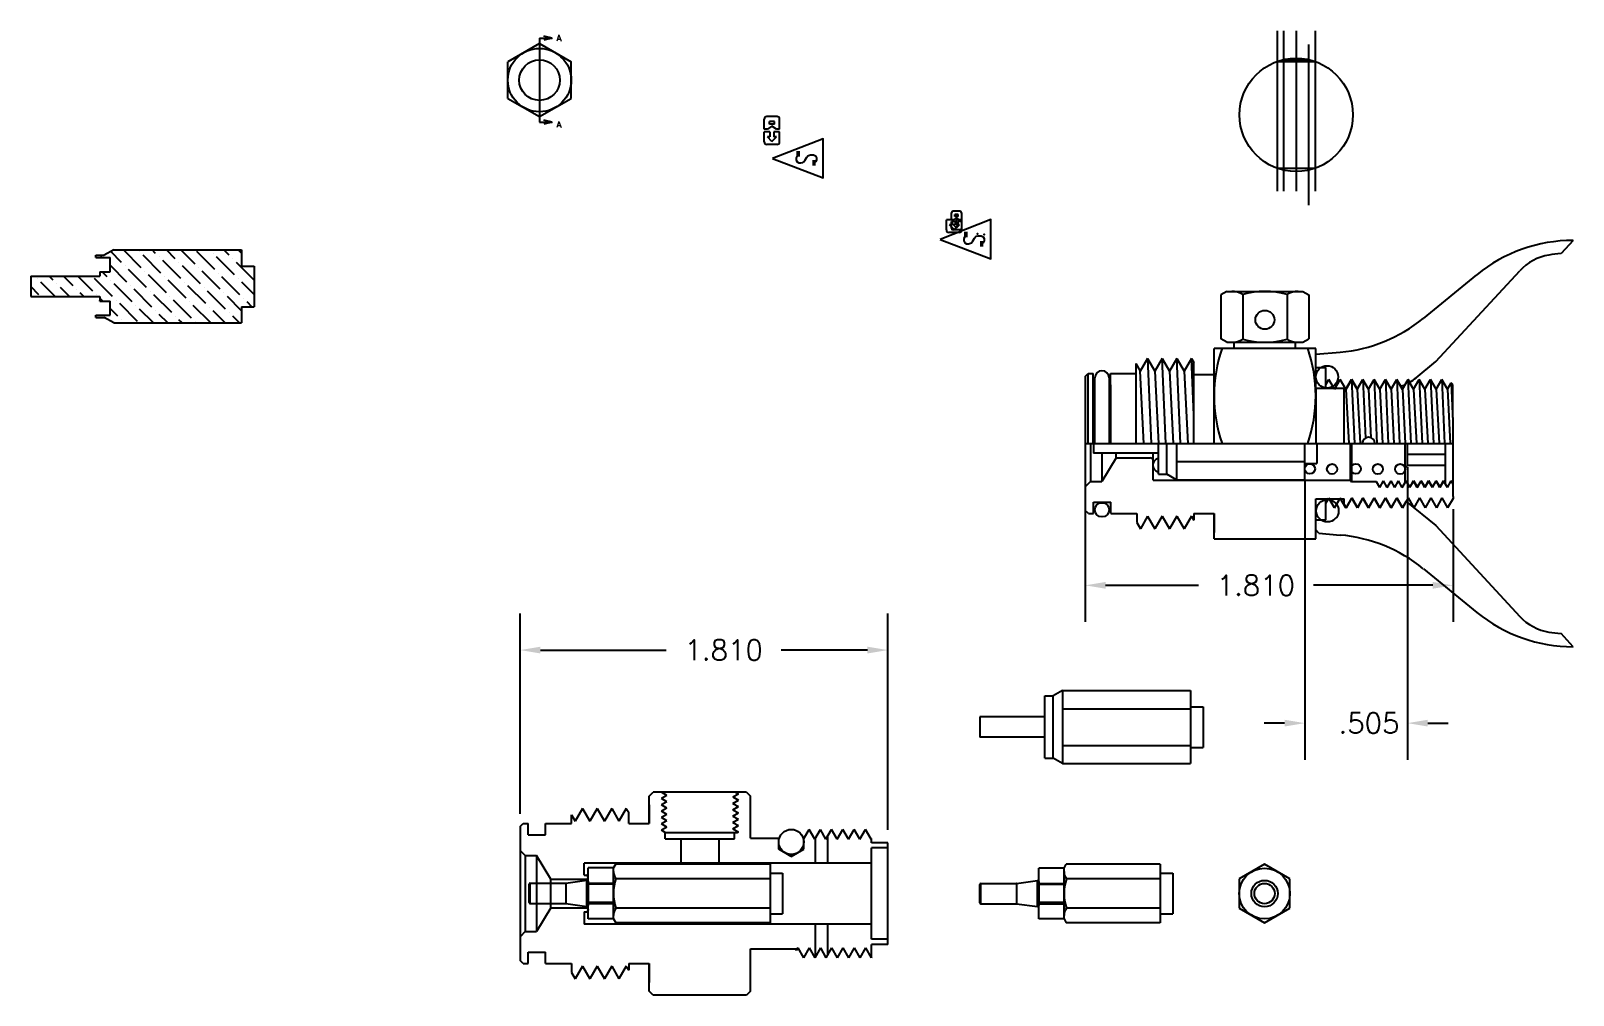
# Model space of a CAD drawing. Extents: x 9.8 to 17.6, y -0.7 to 9.5.
# Drawn here: x 9.81 to 17.4, y -0.71 to 4.04 of the extents above; entities that cross this region are included whole.
import ezdxf

# ---------------------------------------------------------------- set-up
doc = ezdxf.new("R2010")
doc.units = 0
doc.header["$MEASUREMENT"] = 0
doc.linetypes.add('PHANTOM2', pattern=[1.25, 0.625, -0.125, 0.125, -0.125, 0.125, -0.125])
doc.layers.get('0').update_dxf_attribs({"linetype": 'CONTINUOUS'})
doc.layers.get('DEFPOINTS').update_dxf_attribs({"linetype": 'CONTINUOUS'})
for name, color, linetype in [('BODY', 2, 'CONTINUOUS'), ('bottle', 6, 'CONTINUOUS'), ('DIM', 9, 'CONTINUOUS'), ('DISK', 5, 'CONTINUOUS'), ('HATCH', 4, 'CONTINUOUS'), ('ORING', 7, 'CONTINUOUS'), ('PHANTOM', 3, 'PHANTOM2'), ('POPPET', 1, 'CONTINUOUS'), ('RETAINER', 3, 'CONTINUOUS'), ('SEAL', 5, 'CONTINUOUS'), ('SPRING', 3, 'CONTINUOUS'), ('TEXT', 3, 'CONTINUOUS'), ('WASHER', 6, 'CONTINUOUS')]:
    doc.layers.add(name, color=color, linetype=linetype)
doc.styles.add('ROMANS', font='romans')
doc.dimstyles.new('FULSCALE', dxfattribs={"dimscale": 0, "dimtxt": 0.1, "dimasz": 0.1, "dimexe": 0.18, "dimexo": 0.063, "dimgap": 0.09, "dimtad": 0, "dimtih": 1, "dimtoh": 1, "dimdec": 3, "dimzin": 4, "dimdsep": 46, "dimtxsty": 'ROMANS', "dimcen": 0.09, "dimadec": 0, "dimazin": 0, "dimtfac": 1, "dimtdec": 3, "dimtofl": 0, "dimtmove": 0, "dimatfit": 3, "dimfxl": 0, "dimtolj": 1, "dimtzin": 4, "dimarcsym": 0})

# ---------------------------------------------------------------- blocks, each defined once
blk = doc.blocks.new('*X37')
at = {"color": 0}
for p, q in [((1.4761, 5.8071), (1.468, 5.8152)), ((1.5733, 5.7806), (1.5202, 5.8337)), ((1.6705, 5.7541), (1.5826, 5.8421)), ((1.6617, 5.8336), (1.6617, 5.8336)), ((1.7678, 5.7276), (1.6794, 5.816)), ((1.7413, 5.8248), (1.724, 5.8421)), ((1.7589, 5.8071), (1.7589, 5.8071)), ((1.865, 5.701), (1.7766, 5.7894)), ((1.8385, 5.7983), (1.7947, 5.8421)), ((1.8562, 5.7806), (1.8562, 5.7806)), ((1.9357, 5.7718), (1.8654, 5.8421)), ((2.0329, 5.7452), (1.9445, 5.8336)), ((2.0241, 5.8248), (2.0241, 5.8248)), ((2.1302, 5.7187), (2.0418, 5.8071)), ((2.1036, 5.816), (2.0775, 5.8421)), ((2.1213, 5.7983), (2.1213, 5.7983)), ((2.2271, 5.6925), (2.139, 5.7806)), ((2.1651, 5.8252), (2.1482, 5.8421)), ((1.1579, 5.701), (1.1579, 5.701)), ((1.2374, 5.6922), (1.2175, 5.7122)), ((1.3347, 5.6657), (1.2882, 5.7122)), ((1.4319, 5.6392), (1.3589, 5.7122)), ((1.5291, 5.6127), (1.4407, 5.701)), ((1.5026, 5.7099), (1.4783, 5.7342)), ((1.5998, 5.6834), (1.5172, 5.766)), ((1.591, 5.7629), (1.591, 5.7629)), ((1.6971, 5.6569), (1.6087, 5.7452)), ((1.6882, 5.7364), (1.6882, 5.7364)), ((1.7943, 5.6303), (1.7059, 5.7187)), ((1.7854, 5.7099), (1.7854, 5.7099)), ((1.9622, 5.6745), (1.8738, 5.7629)), ((1.9534, 5.7541), (1.9534, 5.7541)), ((2.0594, 5.648), (1.9711, 5.7364)), ((2.0506, 5.7276), (2.0506, 5.7276)), ((2.1567, 5.6215), (2.0683, 5.7099)), ((2.1478, 5.701), (2.1478, 5.701)), ((1.1667, 5.6215), (1.1271, 5.6611)), ((1.2468, 5.6122), (1.1756, 5.6834)), ((1.2551, 5.6745), (1.2551, 5.6745)), ((1.3175, 5.6122), (1.2728, 5.6569)), ((1.3523, 5.648), (1.3523, 5.648)), ((1.3882, 5.6122), (1.37, 5.6303)), ((1.4496, 5.6215), (1.4496, 5.6215)), ((1.5203, 5.6922), (1.5203, 5.6922)), ((1.6263, 5.5861), (1.538, 5.6745)), ((1.6175, 5.6657), (1.6175, 5.6657)), ((1.7236, 5.5596), (1.6352, 5.648)), ((1.7147, 5.6392), (1.7147, 5.6392)), ((1.8208, 5.5331), (1.7324, 5.6215)), ((1.8915, 5.6038), (1.8031, 5.6922)), ((1.8827, 5.6834), (1.8827, 5.6834)), ((1.9887, 5.5773), (1.9003, 5.6657)), ((1.9799, 5.6569), (1.9799, 5.6569)), ((2.086, 5.5508), (1.9976, 5.6392)), ((2.0771, 5.6303), (2.0771, 5.6303)), ((2.2271, 5.6217), (2.1655, 5.6834)), ((1.4809, 5.5902), (1.4672, 5.6038)), ((1.5556, 5.5154), (1.5172, 5.5539)), ((1.5468, 5.595), (1.5468, 5.595)), ((1.6529, 5.4889), (1.5645, 5.5773)), ((1.644, 5.5685), (1.644, 5.5685)), ((1.7304, 5.4821), (1.6617, 5.5508)), ((1.812, 5.6127), (1.812, 5.6127)), ((1.918, 5.5066), (1.8296, 5.595)), ((1.9092, 5.5861), (1.9092, 5.5861)), ((2.0133, 5.4821), (1.9269, 5.5685)), ((2.0064, 5.5596), (2.0064, 5.5596)), ((2.1651, 5.5423), (2.0948, 5.6127)), ((2.1744, 5.6038), (2.1744, 5.6038)), ((2.216, 5.5622), (2.192, 5.5861)), ((1.4954, 5.5049), (1.4938, 5.5066)), ((1.5733, 5.4978), (1.5733, 5.4978)), ((1.7413, 5.5419), (1.7413, 5.5419)), ((1.8011, 5.4821), (1.7589, 5.5243)), ((1.8385, 5.5154), (1.8385, 5.5154)), ((1.8718, 5.4821), (1.8562, 5.4978)), ((1.9357, 5.4889), (1.9357, 5.4889)), ((2.084, 5.4821), (2.0241, 5.5419)), ((2.1036, 5.5331), (2.1036, 5.5331)), ((2.1547, 5.4821), (2.1213, 5.5154))]:
    blk.add_line(p, q, dxfattribs=at)
blk = doc.blocks.new('*D38')
at = {"layer": 'BODY', "color": 0, "lineweight": -2}
for p, q in [((15.0001, 1.7314), (15.0001, 1.129)), ((16.8106, 1.6838), (16.8106, 1.129)), ((15.1001, 1.309), (15.5572, 1.309)), ((16.7106, 1.309), (16.1229, 1.309))]:
    blk.add_line(p, q, dxfattribs=at)
at = {"layer": 'BODY', "color": 0}
for points in [[(15.1001, 1.3256), (15.1001, 1.2923), (15.0001, 1.309)], [(16.7106, 1.3256), (16.7106, 1.2923), (16.8106, 1.309)]]:
    blk.add_solid(points, dxfattribs=at)
at = {"layer": 'DEFPOINTS', "color": 0}
for p in [(15.0001, 1.7944), (16.8106, 1.7468), (16.8106, 1.309)]:
    blk.add_point(p, dxfattribs=at)
at = {"layer": 'BODY', "color": 0, "insert": (15.84, 1.309), "char_height": 0.1, "attachment_point": 5, "style": 'ROMANS'}
blk.add_mtext('\\A1;1.810', dxfattribs=at)
blk = doc.blocks.new('*D39')
at = {"layer": 'BODY', "color": 0, "lineweight": -2}
for p, q in [((12.2172, 0.1847), (12.2172, 1.1702)), ((14.0277, 0.1046), (14.0277, 1.1702)), ((12.3172, 0.9902), (12.9367, 0.9902)), ((13.9277, 0.9902), (13.5024, 0.9902))]:
    blk.add_line(p, q, dxfattribs=at)
at = {"layer": 'BODY', "color": 0}
for points in [[(12.3172, 1.0069), (12.3172, 0.9735), (12.2172, 0.9902)], [(13.9277, 1.0069), (13.9277, 0.9735), (14.0277, 0.9902)]]:
    blk.add_solid(points, dxfattribs=at)
at = {"layer": 'DEFPOINTS', "color": 0}
for p in [(14.0277, 0.9902), (12.2172, 0.1217), (14.0277, 0.0416)]:
    blk.add_point(p, dxfattribs=at)
at = {"layer": 'BODY', "color": 0, "insert": (13.2196, 0.9902), "char_height": 0.1, "attachment_point": 5, "style": 'ROMANS'}
blk.add_mtext('\\A1;1.810', dxfattribs=at)
blk = doc.blocks.new('*D43')
at = {"layer": 'BODY', "color": 0, "lineweight": -2}
for p, q in [((16.5864, 1.8901), (16.5864, 0.4506)), ((16.0813, 1.8197), (16.0813, 0.4506)), ((15.9813, 0.6306), (15.8813, 0.6306)), ((16.6864, 0.6306), (16.7864, 0.6306))]:
    blk.add_line(p, q, dxfattribs=at)
at = {"layer": 'BODY', "color": 0}
for points in [[(15.9813, 0.6473), (15.9813, 0.6139), (16.0813, 0.6306)], [(16.6864, 0.6473), (16.6864, 0.6139), (16.5864, 0.6306)]]:
    blk.add_solid(points, dxfattribs=at)
at = {"layer": 'DEFPOINTS', "color": 0}
for p in [(16.5864, 1.9531), (16.0813, 1.8827), (16.0813, 0.6306)]:
    blk.add_point(p, dxfattribs=at)
at = {"layer": 'BODY', "color": 0, "insert": (16.3971, 0.6306), "char_height": 0.1, "attachment_point": 5, "style": 'ROMANS'}
blk.add_mtext('\\A1;.505', dxfattribs=at)

msp = doc.modelspace()

# ---------------------------------------------------------------- linework, layer by layer
at = {"layer": 'BODY'}
for p, q in [((15.6344, 2.4757), (16.1344, 2.4757)), ((15.6344, 2.007), (15.6344, 2.4756)), ((16.1344, 2.279), (16.1344, 2.4756)), ((16.1344, 2.4445), (16.1344, 2.4445)), ((16.1344, 2.4445), (16.1344, 2.4445)), ((16.1344, 2.4445), (16.1344, 2.4445)), ((15.2494, 2.4002), (15.2704, 2.3638)), ((15.2494, 2.4002), (15.2494, 2.0069)), ((15.3064, 2.4262), (15.2704, 2.3638)), ((15.2884, 2.0069), (15.2704, 2.3638)), ((15.3064, 2.4262), (15.3244, 2.0069)), ((15.3064, 2.4262), (15.3424, 2.3638)), ((15.3784, 2.4262), (15.3424, 2.3638)), ((15.3424, 2.3638), (15.3604, 2.0069)), ((15.3964, 2.0069), (15.3784, 2.4262)), ((15.3784, 2.4262), (15.4144, 2.3638)), ((15.4504, 2.4262), (15.4144, 2.3638)), ((15.4144, 2.3638), (15.4324, 2.0069)), ((15.4684, 2.0069), (15.4504, 2.4262)), ((15.4504, 2.4262), (15.4864, 2.3638)), ((15.5224, 2.4262), (15.4864, 2.3638)), ((15.4864, 2.3638), (15.5044, 2.0069)), ((15.5344, 2.1467), (15.5224, 2.4262)), ((15.5224, 2.4262), (15.5344, 2.4054)), ((15.5344, 2.352), (15.5344, 2.4054)), ((14.9994, 2.337), (15.0144, 2.352)), ((14.9994, 2.337), (14.9994, 2.0069)), ((15.0144, 2.0069), (15.0144, 2.352)), ((15.0144, 2.352), (15.0394, 2.352)), ((15.0394, 2.2955), (15.0394, 2.352)), ((15.0394, 2.0069), (15.0394, 2.2955)), ((15.0394, 2.2955), (15.0469, 2.2955)), ((15.1169, 2.2955), (15.1244, 2.2955)), ((15.1244, 2.2955), (15.1244, 2.352)), ((15.1244, 2.352), (15.2494, 2.352)), ((15.1244, 2.2955), (15.1244, 2.0069)), ((15.5344, 2.0069), (15.5344, 2.352)), ((15.6344, 2.3445), (15.5344, 2.3445)), ((16.1344, 2.279), (16.1344, 2.0069)), ((16.1351, 2.279), (16.2744, 2.279)), ((16.2833, 2.2749), (16.2744, 2.2903)), ((16.2744, 2.2903), (16.2744, 2.279)), ((16.2744, 2.0069), (16.2744, 2.279)), ((16.2833, 2.2749), (16.3111, 2.323)), ((16.3111, 2.323), (16.325, 2.0069)), ((16.3388, 2.2749), (16.3111, 2.323)), ((16.3388, 2.2749), (16.3666, 2.323)), ((16.3666, 2.323), (16.3793, 2.0337)), ((16.3944, 2.2749), (16.3666, 2.323)), ((16.3944, 2.2749), (16.4222, 2.323)), ((16.4222, 2.323), (16.4361, 2.0069)), ((16.45, 2.2749), (16.4222, 2.323)), ((16.45, 2.2749), (16.4777, 2.323)), ((16.4777, 2.323), (16.4916, 2.0069)), ((16.5055, 2.2749), (16.4777, 2.323)), ((16.5055, 2.2749), (16.5333, 2.323)), ((16.5333, 2.323), (16.5472, 2.0069)), ((16.5619, 2.2735), (16.5333, 2.323)), ((16.5618, 2.2749), (16.5896, 2.323)), ((16.5889, 2.323), (16.6028, 2.0069)), ((16.6166, 2.2749), (16.5889, 2.323)), ((16.6166, 2.2749), (16.6444, 2.323)), ((16.6444, 2.323), (16.6583, 2.0069)), ((16.6444, 2.323), (16.6583, 2.0069)), ((16.6722, 2.2749), (16.6444, 2.323)), ((16.6722, 2.2749), (16.7, 2.323)), ((16.7, 2.323), (16.7139, 2.0069)), ((16.7278, 2.2749), (16.7, 2.323)), ((16.7278, 2.2749), (16.7555, 2.323)), ((16.7555, 2.323), (16.7694, 2.0069)), ((16.7833, 2.2749), (16.7555, 2.323)), ((16.7833, 2.2749), (16.8015, 2.3063)), ((16.8015, 2.3063), (16.8099, 2.1148)), ((16.8099, 2.2979), (16.8015, 2.3063)), ((16.8099, 2.2669), (16.8099, 2.2979)), ((16.2833, 2.2749), (16.2972, 2.0069)), ((16.3388, 2.2749), (16.3527, 2.0069)), ((16.3944, 2.2749), (16.4068, 2.0355)), ((16.45, 2.2749), (16.4639, 2.0069)), ((16.5055, 2.2749), (16.5194, 2.0069)), ((16.5618, 2.2749), (16.5757, 2.0069)), ((16.6166, 2.2749), (16.6305, 2.0069)), ((16.6722, 2.2749), (16.6861, 2.0069)), ((16.7278, 2.2749), (16.7417, 2.0069)), ((16.7833, 2.2749), (16.7972, 2.0069)), ((16.8106, 2.0069), (16.8099, 2.2669)), ((15.0001, 2.0069), (16.8106, 2.0069)), ((15.0001, 2.0069), (15.0001, 1.6769)), ((15.0251, 2.0069), (15.0251, 1.8194)), ((15.2524, 2.0069), (15.2524, 2.007)), ((15.6344, 2.007), (15.6344, 2.0069)), ((15.6735, 2.007), (16.0952, 2.007)), ((16.3056, 1.8269), (16.3056, 2.0069)), ((16.3106, 2.0069), (16.3106, 1.8185)), ((16.8106, 1.7468), (16.8106, 2.0069)), ((15.0807, 1.9591), (15.0807, 1.8194)), ((15.1513, 1.9369), (15.0807, 1.8194)), ((15.1513, 1.9369), (15.1513, 1.9591)), ((15.1513, 1.9369), (15.3199, 1.9369)), ((15.3349, 1.8269), (15.3349, 1.9591)), ((15.3349, 1.8269), (16.3056, 1.8269)), ((16.3056, 1.8269), (16.3106, 1.8185)), ((16.4499, 1.7908), (16.4684, 1.8229)), ((16.4869, 1.7908), (16.4684, 1.8229)), ((16.4869, 1.7908), (16.5054, 1.8229)), ((16.5239, 1.7908), (16.5054, 1.8229)), ((16.5239, 1.7908), (16.5424, 1.8229)), ((16.5609, 1.7908), (16.5424, 1.8229)), ((16.5609, 1.7908), (16.5794, 1.8229)), ((16.5979, 1.7908), (16.5794, 1.8229)), ((16.5979, 1.7908), (16.6164, 1.8229)), ((16.6349, 1.7908), (16.6164, 1.8229)), ((16.6349, 1.7908), (16.6534, 1.8229)), ((16.6719, 1.7908), (16.6534, 1.8229)), ((16.6719, 1.7908), (16.6904, 1.8229)), ((16.7089, 1.7908), (16.6904, 1.8229)), ((16.7089, 1.7908), (16.7274, 1.8229)), ((16.7459, 1.7908), (16.7274, 1.8229)), ((16.7459, 1.7908), (16.7644, 1.8229)), ((16.7829, 1.7908), (16.7644, 1.8229)), ((16.7829, 1.7908), (16.8014, 1.8229)), ((16.8106, 1.8069), (16.8014, 1.8229)), ((15.0251, 1.8194), (15.0001, 1.7944)), ((15.0251, 1.8194), (15.0807, 1.8194)), ((16.4339, 1.8185), (16.3106, 1.8185)), ((16.4499, 1.7908), (16.4339, 1.8185)), ((16.8106, 1.7468), (16.8106, 1.7369)), ((15.0151, 1.6619), (15.0001, 1.6769)), ((15.0401, 1.6619), (15.0401, 1.7184)), ((15.0401, 1.7184), (15.1251, 1.7184)), ((15.1251, 1.6619), (15.1251, 1.7184)), ((16.1351, 1.5382), (16.1351, 1.7349)), ((16.1351, 1.7349), (16.2751, 1.7349)), ((16.2751, 1.7063), (16.2751, 1.7349)), ((16.2751, 1.7063), (16.284, 1.6909)), ((16.3118, 1.739), (16.284, 1.6909)), ((16.3118, 1.739), (16.3396, 1.6909)), ((16.3674, 1.739), (16.3396, 1.6909)), ((16.3674, 1.739), (16.3951, 1.6909)), ((16.4229, 1.739), (16.3951, 1.6909)), ((16.4229, 1.739), (16.4507, 1.6909)), ((16.4785, 1.739), (16.4507, 1.6909)), ((16.4785, 1.739), (16.5063, 1.6909)), ((16.534, 1.739), (16.5063, 1.6909)), ((16.534, 1.739), (16.5598, 1.6943)), ((16.5896, 1.739), (16.5618, 1.6909)), ((16.5896, 1.739), (16.6174, 1.6909)), ((16.6452, 1.739), (16.6174, 1.6909)), ((16.6452, 1.739), (16.6729, 1.6909)), ((16.7007, 1.739), (16.6729, 1.6909)), ((16.7007, 1.739), (16.7285, 1.6909)), ((16.7563, 1.739), (16.7285, 1.6909)), ((16.7563, 1.739), (16.7841, 1.6909)), ((16.8106, 1.7369), (16.7841, 1.6909)), ((15.0151, 1.6619), (15.0401, 1.6619)), ((15.1251, 1.6619), (15.2531, 1.6619)), ((15.2531, 1.6619), (15.2531, 1.6189)), ((15.2531, 1.6189), (15.2711, 1.5878)), ((15.3071, 1.6501), (15.2711, 1.5878)), ((15.3071, 1.6501), (15.3431, 1.5878)), ((15.3791, 1.6501), (15.3431, 1.5878)), ((15.3791, 1.6501), (15.4151, 1.5878)), ((15.4511, 1.6501), (15.4151, 1.5878)), ((15.4511, 1.6501), (15.4871, 1.5878)), ((15.5231, 1.6501), (15.4871, 1.5878)), ((15.5231, 1.6501), (15.5351, 1.6293)), ((15.5351, 1.6619), (15.6351, 1.6619)), ((15.5351, 1.6619), (15.5351, 1.6293)), ((15.6351, 1.6619), (15.6351, 1.5694)), ((15.6351, 1.5382), (15.6351, 1.6619)), ((16.149, 1.6153), (16.149, 1.6153)), ((16.149, 1.6153), (16.149, 1.6153)), ((15.6351, 1.5382), (16.1351, 1.5382)), ((16.1351, 1.5694), (16.1351, 1.5694)), ((16.1351, 1.5694), (16.1351, 1.5694)), ((16.1351, 1.5694), (16.1351, 1.5694)), ((12.8522, 0.2716), (12.8722, 0.2916)), ((12.8522, 0.1367), (12.8522, 0.2716)), ((12.8522, 0.2292), (12.8522, 0.1367)), ((13.3322, 0.2916), (12.8722, 0.2916)), ((12.9136, 0.2909), (12.9127, 0.2904)), ((12.9398, 0.2748), (12.9127, 0.2904)), ((12.9398, 0.2748), (12.9127, 0.2592)), ((12.9398, 0.2436), (12.9127, 0.2592)), ((12.9398, 0.2436), (12.9127, 0.228)), ((12.9398, 0.2124), (12.9127, 0.228)), ((13.2647, 0.267), (13.2918, 0.2826)), ((13.2647, 0.267), (13.2918, 0.2514)), ((13.2647, 0.2358), (13.2918, 0.2514)), ((13.2647, 0.2358), (13.2918, 0.2202)), ((13.2774, 0.2909), (13.2918, 0.2826)), ((13.3322, 0.2916), (13.3522, 0.2716)), ((13.3522, 0.0637), (13.3522, 0.2716)), ((13.3522, 0.2292), (13.3522, 0.2292)), ((13.3522, 0.2292), (13.3522, 0.2292)), ((13.3522, 0.2292), (13.3522, 0.2292)), ((12.4702, 0.1367), (12.4702, 0.1797)), ((12.4702, 0.1797), (12.4882, 0.1485)), ((12.5242, 0.2109), (12.4882, 0.1485)), ((12.5242, 0.2109), (12.5602, 0.1485)), ((12.5962, 0.2109), (12.5602, 0.1485)), ((12.5962, 0.2109), (12.6322, 0.1485)), ((12.6682, 0.2109), (12.6322, 0.1485)), ((12.6682, 0.2109), (12.7042, 0.1485)), ((12.7402, 0.2109), (12.7042, 0.1485)), ((12.7402, 0.2109), (12.7522, 0.1901)), ((12.7522, 0.1367), (12.7522, 0.1901)), ((12.8522, 0.1717), (12.8522, 0.1717)), ((12.9398, 0.2124), (12.9127, 0.1968)), ((12.9398, 0.1812), (12.9127, 0.1968)), ((12.9398, 0.1812), (12.9127, 0.1656)), ((12.9398, 0.15), (12.9127, 0.1656)), ((13.2647, 0.2046), (13.2918, 0.2202)), ((13.2647, 0.2046), (13.2918, 0.189)), ((13.2647, 0.1734), (13.2918, 0.189)), ((13.2647, 0.1734), (13.2918, 0.1578)), ((13.2647, 0.1422), (13.2918, 0.1578)), ((12.2172, 0.1217), (12.2322, 0.1367)), ((12.2172, 0.1217), (12.2172, -0.5383)), ((12.2322, 0.1367), (12.2572, 0.1367)), ((12.2572, 0.0802), (12.2572, 0.1367)), ((12.2572, 0.0802), (12.3422, 0.0802)), ((12.3422, 0.1367), (12.4702, 0.1367)), ((12.3422, 0.0802), (12.3422, 0.1367)), ((12.7522, 0.1367), (12.8522, 0.1367)), ((12.9398, 0.15), (12.9127, 0.1344)), ((12.9398, 0.1188), (12.9127, 0.1344)), ((12.9398, 0.1188), (12.9127, 0.1032)), ((12.9323, 0.0919), (12.9127, 0.1032)), ((12.9322, 0.0919), (13.2857, 0.0919)), ((12.9322, 0.0609), (12.9322, 0.0919)), ((13.2647, 0.1422), (13.2918, 0.1266)), ((13.2647, 0.111), (13.2918, 0.1266)), ((13.2647, 0.111), (13.2918, 0.0954)), ((13.2722, 0.0609), (13.2722, 0.0919)), ((13.2857, 0.0919), (13.2918, 0.0954)), ((13.614, 0.0626), (13.64, 0.1077)), ((13.6678, 0.0596), (13.64, 0.1077)), ((13.6678, 0.0596), (13.6956, 0.1077)), ((13.7234, 0.0596), (13.6956, 0.1077)), ((13.7234, 0.0596), (13.7512, 0.1077)), ((13.7332, -0.0584), (13.7332, 0.0767)), ((13.7789, 0.0596), (13.7512, 0.1077)), ((13.7789, 0.0596), (13.8067, 0.1077)), ((13.8345, 0.0596), (13.8067, 0.1077)), ((13.8345, 0.0596), (13.8623, 0.1077)), ((13.8901, 0.0596), (13.8623, 0.1077)), ((13.8901, 0.0596), (13.9178, 0.1077)), ((13.9456, 0.0596), (13.9178, 0.1077)), ((12.2422, -0.0208), (12.2172, 0.0042)), ((12.9322, 0.0609), (13.2722, 0.0609)), ((13.0085, 0.0609), (13.0085, -0.0584)), ((13.196, 0.0609), (13.196, -0.0584)), ((13.3522, 0.0637), (13.4905, 0.0637)), ((13.4905, 0.0109), (13.4905, 0.0637)), ((13.5522, -0.0262), (13.4905, 0.0109)), ((13.5522, -0.0262), (13.614, 0.0109)), ((13.614, 0.0109), (13.614, 0.0626)), ((13.6712, -0.0584), (13.6712, 0.0656)), ((13.9456, 0.0596), (13.9477, 0.0633)), ((13.9477, 0.0416), (13.9477, 0.0633)), ((14.0277, 0.0416), (13.9477, 0.0416)), ((13.9477, -0.4334), (13.9477, 0.0166)), ((14.0277, 0.0166), (13.9477, 0.0166)), ((14.0277, -0.4584), (14.0277, 0.0416)), ((12.2422, -0.0208), (12.2422, -0.3958)), ((12.2422, -0.0208), (12.2978, -0.0208)), ((12.2978, -0.0208), (12.2978, -0.3958)), ((12.3684, -0.1383), (12.2978, -0.0208)), ((13.9477, -0.0584), (12.5321, -0.0583)), ((12.5321, -0.1183), (12.5321, -0.0583)), ((12.3685, -0.2783), (12.3684, -0.1383)), ((12.3684, -0.1383), (12.5431, -0.1383)), ((12.5321, -0.1183), (12.5431, -0.1183)), ((12.5521, -0.1293), (12.5521, -0.1273)), ((12.5521, -0.2873), (12.5521, -0.1273)), ((12.3685, -0.2783), (12.2978, -0.3958)), ((12.3685, -0.2783), (12.5436, -0.2783)), ((12.5321, -0.2983), (12.5321, -0.3583)), ((12.5321, -0.2983), (12.5431, -0.2983)), ((12.5521, -0.2873), (12.5521, -0.2893)), ((13.9477, -0.3584), (12.5321, -0.3583)), ((13.6712, -0.5184), (13.6712, -0.3584)), ((13.7332, -0.5073), (13.7332, -0.3584)), ((12.2422, -0.3958), (12.2172, -0.4209)), ((12.2422, -0.3958), (12.2978, -0.3958)), ((14.0277, -0.4334), (13.9477, -0.4334)), ((12.2572, -0.5533), (12.2572, -0.4968)), ((12.2572, -0.4968), (12.3422, -0.4968)), ((12.3422, -0.5533), (12.3422, -0.4968)), ((13.3522, -0.4803), (13.5772, -0.4803)), ((13.3522, -0.6884), (13.3522, -0.4803)), ((13.5845, -0.4763), (13.5772, -0.4888)), ((13.5772, -0.4888), (13.5772, -0.4803)), ((13.5845, -0.4763), (13.6123, -0.5244)), ((13.64, -0.4763), (13.6123, -0.5244)), ((13.64, -0.4763), (13.6678, -0.5244)), ((13.6956, -0.4763), (13.6678, -0.5244)), ((13.6956, -0.4763), (13.7234, -0.5244)), ((13.7512, -0.4763), (13.7234, -0.5244)), ((13.7512, -0.4763), (13.7789, -0.5244)), ((13.8067, -0.4763), (13.7789, -0.5244)), ((13.8067, -0.4763), (13.8345, -0.5244)), ((13.8623, -0.4763), (13.8345, -0.5244)), ((13.8623, -0.4763), (13.8901, -0.5244)), ((13.9178, -0.4763), (13.8901, -0.5244)), ((13.9178, -0.4763), (13.9456, -0.5244)), ((13.9477, -0.5207), (13.9456, -0.5244)), ((14.0277, -0.4584), (13.9477, -0.4584)), ((13.9477, -0.5207), (13.9477, -0.4584)), ((12.2322, -0.5533), (12.2172, -0.5383)), ((12.2322, -0.5533), (12.2572, -0.5533)), ((12.3422, -0.5533), (12.4702, -0.5533)), ((12.4702, -0.5533), (12.4702, -0.5963)), ((12.4702, -0.5963), (12.4882, -0.6275)), ((12.5242, -0.5651), (12.4882, -0.6275)), ((12.5242, -0.5651), (12.5602, -0.6275)), ((12.5962, -0.5651), (12.5602, -0.6275)), ((12.5962, -0.5651), (12.6322, -0.6275)), ((12.6682, -0.5651), (12.6322, -0.6275)), ((12.6682, -0.5651), (12.7042, -0.6275)), ((12.7402, -0.5651), (12.7042, -0.6275)), ((12.7402, -0.5651), (12.7522, -0.5859)), ((12.7522, -0.5533), (12.8522, -0.5533)), ((12.7522, -0.5533), (12.7522, -0.5859)), ((12.8522, -0.6884), (12.8522, -0.5533)), ((12.8522, -0.5533), (12.8522, -0.6458)), ((13.3522, -0.6458), (13.3522, -0.6458)), ((13.3522, -0.6458), (13.3522, -0.6458)), ((13.3522, -0.6458), (13.3522, -0.6458)), ((12.8722, -0.7084), (12.8522, -0.6884)), ((13.3322, -0.7084), (12.8722, -0.7084)), ((13.3522, -0.6884), (13.3322, -0.7084))]:
    msp.add_line(p, q, dxfattribs=at)
for centre, radius, start, end in [((16.3556, 2.2414), 0.7212, 161.03642, 198.96358), ((15.4132, 2.2414), 0.7212, 341.03642, 18.96358), ((15.4132, 1.7726), 0.7212, 18.95551, 18.96358), ((16.3949, 2.0069), 0.031, 0.11882, 179.88118), ((15.3199, 1.9219), 0.015, 359.99683, 90), ((12.5431, -0.1273), 0.009, 359.99683, 89.99771), ((12.5431, -0.1293), 0.009, 269.99771, 359.99683), ((12.5431, -0.2873), 0.009, 0.00317, 90.00229), ((12.5431, -0.2893), 0.009, 270.00229, 0.00317)]:
    msp.add_arc(centre, radius, start, end, dxfattribs=at)
at = {"layer": 'bottle'}
for p, q in [((17.4021, 3.0069), (17.3424, 2.9421)), ((16.6645, 2.6232), (16.9282, 2.8382)), ((16.7265, 2.4106), (17.139, 2.8576)), ((16.1351, 2.4469), (16.2546, 2.4572)), ((16.1351, 2.3819), (16.1851, 2.3819)), ((16.1851, 2.279), (16.1851, 2.3819)), ((16.6291, 2.3312), (16.7265, 2.4106)), ((16.1851, 2.2983), (16.1994, 2.323)), ((16.2272, 2.2749), (16.1994, 2.323)), ((16.2272, 2.2749), (16.2549, 2.323)), ((16.2827, 2.2749), (16.2549, 2.323)), ((16.284, 2.2749), (16.3118, 2.323)), ((16.3396, 2.2749), (16.3118, 2.323)), ((16.3396, 2.2749), (16.3674, 2.323)), ((16.3951, 2.2749), (16.3674, 2.323)), ((16.3951, 2.2749), (16.4229, 2.323)), ((16.4507, 2.2749), (16.4229, 2.323)), ((16.4507, 2.2749), (16.4785, 2.323)), ((16.5049, 2.2772), (16.4785, 2.323)), ((16.5078, 2.2776), (16.534, 2.323)), ((16.5537, 2.289), (16.534, 2.323)), ((16.5748, 2.2974), (16.5896, 2.323)), ((16.5976, 2.3092), (16.5896, 2.323)), ((16.1351, 1.5819), (16.1351, 1.7349)), ((16.1851, 1.7133), (16.1994, 1.738)), ((16.1851, 1.6319), (16.1851, 1.7349)), ((16.2272, 1.6899), (16.1994, 1.738)), ((16.2272, 1.6899), (16.2549, 1.738)), ((16.2827, 1.6899), (16.2549, 1.738)), ((16.284, 1.6899), (16.3118, 1.738)), ((16.3396, 1.6899), (16.3118, 1.738)), ((16.3396, 1.6899), (16.3674, 1.738)), ((16.3951, 1.6899), (16.3674, 1.738)), ((16.3951, 1.6899), (16.4229, 1.738)), ((16.4507, 1.6899), (16.4229, 1.738)), ((16.4507, 1.6899), (16.4785, 1.738)), ((16.5063, 1.6899), (16.4785, 1.738)), ((16.5063, 1.6899), (16.534, 1.738)), ((16.5618, 1.6899), (16.534, 1.738)), ((16.5618, 1.6899), (16.5805, 1.7223)), ((16.5805, 1.7223), (16.7265, 1.6033)), ((16.1351, 1.6319), (16.1851, 1.6319)), ((16.7265, 1.6033), (17.139, 1.1563)), ((16.1501, 1.5657), (16.1351, 1.5819)), ((16.1501, 1.5657), (16.2546, 1.5567)), ((16.6645, 1.3907), (16.9282, 1.1757)), ((17.4021, 1.0069), (17.3424, 1.0718))]:
    msp.add_line(p, q, dxfattribs=at)
for centre, radius, start, end in [((17.4021, 2.2569), 0.75, 90, 129.19327), ((17.3227, 2.6881), 0.25, 99.1394, 137.30252), ((17.4021, 2.1944), 0.75, 94.5697, 99.1394), ((16.1905, 3.2044), 0.75, 274.89909, 309.19327), ((16.4711, 2.5249), 0.25, 289.29075, 294.50585), ((16.4711, 2.5249), 0.25, 300.38046, 309.19327), ((16.4711, 2.5249), 0.25, 277.77216, 278.44107), ((16.1905, 0.8094), 0.75, 50.80673, 85.10091), ((17.4021, 1.7569), 0.75, 230.80673, 270), ((17.3227, 1.3258), 0.25, 222.69748, 260.8606), ((17.4021, 1.8194), 0.75, 260.8606, 265.4303)]:
    msp.add_arc(centre, radius, start, end, dxfattribs=at)
at = {"layer": 'DIM'}
for p in [(14.4694, 3.0397), (14.5019, 3.0354)]:
    msp.add_point(p, dxfattribs=at)
at = {"layer": 'DISK'}
msp.add_circle((13.5522, 0.046), 0.0617, dxfattribs=at)
at = {"layer": 'HATCH'}
for p, q in [((15.9449, 4.0385), (15.9449, 3.2486)), ((15.9759, 4.0385), (15.9759, 3.2486)), ((16.0384, 4.0385), (16.0384, 3.2486)), ((16.1319, 4.0385), (16.1319, 3.2486)), ((16.0984, 3.9709), (16.0984, 3.1809)), ((15.9449, 3.8878), (16.1319, 3.8878)), ((15.9759, 3.8969), (16.0984, 3.8974)), ((15.9449, 3.3621), (16.1319, 3.3621))]:
    msp.add_line(p, q, dxfattribs=at)
msp.add_circle((16.0384, 3.625), 0.279, dxfattribs=at)
at = {"layer": 'ORING'}
for p, q in [((15.0469, 2.0069), (15.0469, 2.3305)), ((15.1169, 2.3305), (15.1169, 2.0069))]:
    msp.add_line(p, q, dxfattribs=at)
for centre, radius in [((16.1903, 2.3351), 0.055), ((15.0824, 1.6808), 0.035), ((16.1922, 1.6761), 0.055)]:
    msp.add_circle(centre, radius, dxfattribs=at)
for centre, start, end in [((15.0819, 2.3305), 0, 180), ((15.368, 1.9005), 108.40446, 251.50142)]:
    msp.add_arc(centre, 0.035, start, end, dxfattribs=at)
at = {"layer": 'PHANTOM'}
msp.add_line((12.3129, 4.0028), (12.3129, 3.5894), dxfattribs=at)
at = {"layer": 'POPPET'}
for p, q in [((12.3129, 3.9761), (12.1569, 3.8859)), ((12.3129, 3.9761), (12.4689, 3.8859)), ((12.1569, 3.7063), (12.1569, 3.8859)), ((12.4689, 3.7063), (12.4689, 3.8859)), ((12.1569, 3.7063), (12.3129, 3.6161)), ((12.3129, 3.6161), (12.4689, 3.7063)), ((10.1284, 2.9335), (10.1693, 2.9335)), ((10.1284, 2.9225), (10.1284, 2.9335)), ((10.1284, 2.9225), (10.1984, 2.9225)), ((10.2162, 2.9606), (10.1693, 2.9335)), ((10.1984, 2.8525), (10.1984, 2.9225)), ((10.2162, 2.9604), (10.8463, 2.9604)), ((10.8463, 2.9605), (10.8463, 2.8805)), ((9.8083, 2.8305), (10.1484, 2.8305)), ((9.8083, 2.8305), (9.8083, 2.7305)), ((10.1484, 2.8525), (10.1984, 2.8525)), ((10.1484, 2.8525), (10.1484, 2.8305)), ((10.8463, 2.8805), (10.9083, 2.8805)), ((10.9083, 2.8805), (10.9083, 2.6805)), ((10.9083, 2.8305), (10.9083, 2.7305)), ((9.8083, 2.7305), (10.1484, 2.7305)), ((10.1484, 2.7305), (10.1484, 2.7085)), ((10.1484, 2.7085), (10.1484, 2.7115)), ((10.1484, 2.7085), (10.1984, 2.7085)), ((10.1984, 2.6385), (10.1984, 2.7085)), ((10.8463, 2.6805), (10.8463, 2.6004)), ((10.8463, 2.6805), (10.9083, 2.6805)), ((10.1281, 2.6385), (10.1984, 2.6385)), ((10.1281, 2.6275), (10.1281, 2.6385)), ((10.1281, 2.6275), (10.1693, 2.6275)), ((10.2162, 2.6004), (10.1693, 2.6275)), ((10.2162, 2.6004), (10.8463, 2.6004)), ((15.0406, 2.0091), (15.0406, 1.9591)), ((15.3604, 1.8562), (15.3605, 2.0091)), ((15.4015, 1.8562), (15.4015, 2.0091)), ((15.4485, 2.0091), (15.4485, 1.8291)), ((16.0786, 2.0091), (16.0786, 1.8291)), ((16.1406, 2.0091), (16.1406, 1.9091)), ((16.1406, 2.0091), (16.1406, 1.9591)), ((15.3605, 1.9591), (15.0406, 1.9591)), ((15.4485, 1.9191), (16.0786, 1.9191)), ((16.0786, 1.9091), (16.1406, 1.9091)), ((15.3604, 1.8562), (15.4015, 1.8562)), ((15.4485, 1.8291), (15.4015, 1.8562)), ((15.4485, 1.8291), (16.0786, 1.8291)), ((14.8004, 0.4582), (14.8006, 0.7642)), ((14.8006, 0.7642), (14.8415, 0.7642)), ((14.8885, 0.7913), (14.8415, 0.7642)), ((14.8415, 0.4582), (14.8415, 0.7642)), ((14.8885, 0.7911), (15.5186, 0.7911)), ((14.8885, 0.7911), (14.8885, 0.4311)), ((15.5186, 0.7911), (15.5186, 0.4311)), ((14.8885, 0.7011), (15.5186, 0.7011)), ((15.5186, 0.7111), (15.5806, 0.7111)), ((15.5806, 0.7111), (15.5806, 0.5111)), ((14.4806, 0.6611), (14.4806, 0.5611)), ((14.8005, 0.6611), (14.4806, 0.6611)), ((15.5806, 0.6611), (15.5806, 0.5611)), ((14.8005, 0.5611), (14.4806, 0.5611)), ((14.8004, 0.4582), (14.8415, 0.4582)), ((14.8885, 0.4311), (14.8415, 0.4582)), ((14.8885, 0.5211), (15.5186, 0.5211)), ((15.5186, 0.5111), (15.5806, 0.5111)), ((14.8885, 0.4311), (15.5186, 0.4311)), ((12.6771, -0.0823), (12.6882, -0.063)), ((13.4477, -0.063), (12.6882, -0.063)), ((13.4477, -0.063), (13.4477, -0.3517)), ((14.8956, -0.0834), (14.9067, -0.0641)), ((15.3686, -0.0641), (14.9067, -0.0641)), ((15.3686, -0.0641), (15.3686, -0.3528)), ((15.8827, -0.0641), (15.7577, -0.1363)), ((16.0077, -0.1363), (15.8827, -0.0641)), ((12.4424, -0.1573), (12.5464, -0.1431)), ((12.5464, -0.2716), (12.5464, -0.1431)), ((12.5521, -0.1481), (12.5521, -0.2666)), ((12.6771, -0.3323), (12.6771, -0.0823)), ((13.4477, -0.1352), (12.6882, -0.1352)), ((13.4477, -0.1084), (13.5097, -0.1084)), ((13.5097, -0.1084), (13.5097, -0.3084)), ((14.6609, -0.1584), (14.7649, -0.1442)), ((14.7649, -0.2726), (14.7649, -0.1442)), ((14.7706, -0.1492), (14.7706, -0.2677)), ((14.8956, -0.3334), (14.8956, -0.0834)), ((15.3686, -0.1363), (14.9067, -0.1363)), ((15.3686, -0.1084), (15.4306, -0.1084)), ((15.4306, -0.1084), (15.4306, -0.3084)), ((15.7577, -0.1363), (15.7577, -0.2806)), ((16.0077, -0.2806), (16.0077, -0.1363)), ((12.2621, -0.2523), (12.2621, -0.1623)), ((12.2621, -0.2523), (12.2621, -0.1623)), ((12.2621, -0.2523), (12.2621, -0.1623)), ((12.2621, -0.2523), (12.2621, -0.1623)), ((12.2671, -0.1573), (12.4417, -0.1573)), ((12.2671, -0.2573), (12.2671, -0.1573)), ((12.4424, -0.1573), (12.4417, -0.1573)), ((12.4424, -0.1573), (12.4424, -0.2574)), ((12.5521, -0.1573), (12.6771, -0.1573)), ((13.5097, -0.1584), (13.5097, -0.2584)), ((14.4806, -0.2534), (14.4806, -0.1634)), ((14.4806, -0.2534), (14.4806, -0.1634)), ((14.4806, -0.2534), (14.4806, -0.1634)), ((14.4806, -0.2534), (14.4806, -0.1634)), ((14.4856, -0.2584), (14.4856, -0.1584)), ((14.4856, -0.1584), (14.6602, -0.1584)), ((14.6609, -0.1584), (14.6602, -0.1584)), ((14.6609, -0.1584), (14.6609, -0.2585)), ((14.7706, -0.1584), (14.8956, -0.1584)), ((15.4306, -0.1584), (15.4306, -0.2584)), ((12.2671, -0.2573), (12.4417, -0.2573)), ((12.4424, -0.2574), (12.4417, -0.2573)), ((12.4424, -0.2574), (12.5464, -0.2716)), ((12.5521, -0.2573), (12.6771, -0.2573)), ((13.4477, -0.2795), (12.6882, -0.2795)), ((14.4856, -0.2584), (14.6602, -0.2584)), ((14.6609, -0.2585), (14.6602, -0.2584)), ((14.6609, -0.2585), (14.7649, -0.2726)), ((14.7706, -0.2584), (14.8956, -0.2584)), ((15.3686, -0.2806), (14.9067, -0.2806)), ((15.7577, -0.2806), (15.8827, -0.3528)), ((15.8827, -0.3528), (16.0077, -0.2806)), ((12.6771, -0.3323), (12.6882, -0.3517)), ((13.4477, -0.3517), (12.6882, -0.3517)), ((13.4477, -0.3084), (13.5097, -0.3084)), ((14.8956, -0.3334), (14.9067, -0.3528)), ((15.3686, -0.3528), (14.9067, -0.3528)), ((15.3686, -0.3084), (15.4306, -0.3084))]:
    msp.add_line(p, q, dxfattribs=at)
for centre, radius in [((12.3129, 3.7961), 0.156), ((12.3129, 3.7961), 0.1), ((15.8827, -0.2084), 0.125), ((15.8827, -0.2084), 0.065), ((15.8827, -0.2084), 0.05)]:
    msp.add_circle(centre, radius, dxfattribs=at)
for centre, radius, start, end in [((12.5471, -0.1481), 0.005, 0, 97.76517), ((12.7409, -0.0991), 0.0639, 180, 214.38425), ((12.9159, -0.2073), 0.2388, 162.41205, 197.58795), ((14.7656, -0.1492), 0.005, 0, 97.76517), ((14.9595, -0.1002), 0.0639, 180, 214.38425), ((15.1344, -0.2084), 0.2388, 162.41205, 197.58795), ((12.2671, -0.1623), 0.005, 90, 180), ((14.4856, -0.1634), 0.005, 90, 180), ((12.2671, -0.2523), 0.005, 180, 270), ((12.5471, -0.2666), 0.005, 262.23483, 0), ((12.7409, -0.3156), 0.0639, 145.61575, 180), ((14.4856, -0.2534), 0.005, 180, 270), ((14.7656, -0.2677), 0.005, 262.23483, 0), ((14.9595, -0.3167), 0.0639, 145.61575, 180)]:
    msp.add_arc(centre, radius, start, end, dxfattribs=at)
at = {"layer": 'RETAINER'}
for p, q in [((15.6969, 2.7557), (15.6674, 2.7387)), ((15.6674, 2.7387), (15.6674, 2.5228)), ((15.6969, 2.7557), (16.0719, 2.7557)), ((15.7752, 2.7413), (15.7752, 2.5202)), ((15.9936, 2.7413), (15.9936, 2.5202)), ((16.0719, 2.7557), (16.1014, 2.7387)), ((16.1014, 2.7387), (16.1014, 2.5228)), ((15.6969, 2.5057), (15.6674, 2.5228)), ((16.0719, 2.5057), (16.1014, 2.5228)), ((15.6969, 2.5057), (16.0719, 2.5057)), ((15.7213, 2.5057), (15.7334, 2.5057)), ((15.7334, 2.5057), (16.0354, 2.5057)), ((15.7334, 2.4757), (15.7334, 2.5057)), ((16.0354, 2.4757), (16.0354, 2.5057)), ((16.0354, 2.5057), (16.0475, 2.5057)), ((16.5744, 1.8138), (16.5744, 2.0077)), ((16.5864, 1.8992), (16.5864, 2.0069)), ((16.7744, 1.8077), (16.7744, 2.0077)), ((16.5744, 1.8872), (16.5864, 1.8992)), ((16.7744, 1.9531), (16.5864, 1.9531)), ((16.7744, 1.8992), (16.5864, 1.8992)), ((16.5744, 1.8138), (16.5802, 1.8237)), ((16.5987, 1.7917), (16.5802, 1.8237)), ((16.5987, 1.7917), (16.6172, 1.8237)), ((16.6357, 1.7917), (16.6172, 1.8237)), ((16.6357, 1.7917), (16.6542, 1.8237)), ((16.6727, 1.7917), (16.6542, 1.8237)), ((16.6727, 1.7917), (16.6912, 1.8237)), ((16.7097, 1.7917), (16.6912, 1.8237)), ((16.7097, 1.7917), (16.7282, 1.8237)), ((16.7467, 1.7917), (16.7282, 1.8237)), ((16.7467, 1.7917), (16.7652, 1.8237)), ((16.7744, 1.8077), (16.7652, 1.8237))]:
    msp.add_line(p, q, dxfattribs=at)
msp.add_circle((15.8844, 2.6162), 0.0465, dxfattribs=at)
for centre, radius, start, end in [((15.7213, 2.648), 0.1078, 60.00009, 90), ((15.8844, 2.3353), 0.4205, 74.94211, 105.05789), ((16.0475, 2.648), 0.1078, 90, 120), ((15.7213, 2.6135), 0.1078, 270, 299.99991), ((15.8844, 2.9262), 0.4205, 254.94211, 285.05789), ((16.0475, 2.6135), 0.1078, 240, 270)]:
    msp.add_arc(centre, radius, start, end, dxfattribs=at)
at = {"layer": 'SEAL'}
for p, q in [((12.5521, -0.3323), (12.5521, -0.0823)), ((12.6771, -0.0823), (12.5521, -0.0823)), ((12.6771, -0.3323), (12.6771, -0.0823)), ((14.7706, -0.3334), (14.7706, -0.0834)), ((14.8956, -0.0834), (14.7706, -0.0834)), ((14.8956, -0.3334), (14.8956, -0.0834)), ((12.6771, -0.1628), (12.5521, -0.1628)), ((14.8956, -0.1639), (14.7706, -0.1639)), ((12.6771, -0.2518), (12.5521, -0.2518)), ((14.8956, -0.2529), (14.7706, -0.2529)), ((12.6771, -0.3323), (12.5521, -0.3323)), ((14.8956, -0.3334), (14.7706, -0.3334))]:
    msp.add_line(p, q, dxfattribs=at)
at = {"layer": 'SPRING'}
for centre in [(16.1063, 1.8827), (16.2149, 1.8815), (16.3315, 1.8827), (16.4401, 1.8815), (16.5501, 1.8815)]:
    msp.add_circle(centre, 0.025, dxfattribs=at)
at = {"layer": 'TEXT'}
for p, q in [((12.3129, 4.0028), (12.3749, 4.0028)), ((12.3749, 4.0028), (12.3338, 4.0123)), ((12.3749, 4.0028), (12.3338, 3.9933)), ((12.3129, 3.5894), (12.3749, 3.5894)), ((12.3749, 3.5894), (12.3338, 3.5989)), ((12.3749, 3.5894), (12.3338, 3.5799)), ((13.4197, 3.5541), (13.4197, 3.6041)), ((13.4822, 3.6166), (13.4322, 3.6166)), ((13.4572, 3.5691), (13.4347, 3.5541)), ((13.4447, 3.5791), (13.4447, 3.5916)), ((13.4697, 3.5916), (13.4447, 3.5916)), ((13.4697, 3.5791), (13.4447, 3.5791)), ((13.4797, 3.5541), (13.4572, 3.5691)), ((13.4697, 3.5791), (13.4697, 3.5916)), ((13.4947, 3.5541), (13.4947, 3.6041)), ((13.4347, 3.5541), (13.4197, 3.5541)), ((13.4197, 3.4916), (13.4197, 3.5416)), ((13.4472, 3.5416), (13.4197, 3.5416)), ((13.4472, 3.5166), (13.4347, 3.5166)), ((13.4572, 3.4941), (13.4347, 3.5166)), ((13.4472, 3.5416), (13.4472, 3.5166)), ((13.4572, 3.4941), (13.4797, 3.5166)), ((13.4672, 3.5416), (13.4672, 3.5166)), ((13.4947, 3.5416), (13.4672, 3.5416)), ((13.4797, 3.5166), (13.4672, 3.5166)), ((13.4947, 3.5541), (13.4797, 3.5541)), ((13.4947, 3.4916), (13.4947, 3.5416)), ((13.4822, 3.4791), (13.4322, 3.4791)), ((14.3411, 3.1087), (14.3411, 3.1422)), ((14.383, 3.1506), (14.3495, 3.1506)), ((14.3663, 3.1187), (14.3512, 3.1087)), ((14.3579, 3.1254), (14.3579, 3.1338)), ((14.3746, 3.1338), (14.3579, 3.1338)), ((14.3746, 3.1254), (14.3579, 3.1254)), ((14.3813, 3.1087), (14.3663, 3.1187)), ((14.3746, 3.1254), (14.3746, 3.1338)), ((14.3914, 3.1087), (14.3914, 3.1422)), ((14.3439, 3.1086), (14.3164, 3.1086)), ((14.3164, 3.0586), (14.3164, 3.1086)), ((14.3789, 3.0461), (14.3289, 3.0461)), ((14.3439, 3.0836), (14.3314, 3.0836)), ((14.3539, 3.0611), (14.3314, 3.0836)), ((14.3512, 3.1087), (14.3411, 3.1087)), ((14.3596, 3.1003), (14.3411, 3.1003)), ((14.3411, 3.0668), (14.3411, 3.1003)), ((14.3439, 3.1086), (14.3439, 3.0836)), ((14.383, 3.0584), (14.3495, 3.0584)), ((14.3596, 3.0836), (14.3512, 3.0836)), ((14.3663, 3.0685), (14.3512, 3.0836)), ((14.3539, 3.0611), (14.3764, 3.0836)), ((14.3596, 3.1003), (14.3596, 3.0836)), ((14.3639, 3.1086), (14.3639, 3.0836)), ((14.3914, 3.1086), (14.3639, 3.1086)), ((14.3764, 3.0836), (14.3639, 3.0836)), ((14.3663, 3.0685), (14.3813, 3.0836)), ((14.373, 3.1003), (14.373, 3.0836)), ((14.3914, 3.1003), (14.373, 3.1003)), ((14.3813, 3.0836), (14.373, 3.0836)), ((14.3914, 3.1087), (14.3813, 3.1087)), ((14.3914, 3.0586), (14.3914, 3.1086)), ((14.3914, 3.0668), (14.3914, 3.1003)), ((15.7334, 2.4757), (16.0354, 2.4757))]:
    msp.add_line(p, q, dxfattribs=at)
at = {"layer": 'TEXT', "lineweight": 100}
for p, q in [((13.5938, 3.4337), (13.5789, 3.4337)), ((13.6717, 3.3889), (13.6568, 3.3889)), ((14.4194, 3.0355), (14.4045, 3.0355)), ((14.4973, 2.9907), (14.4825, 2.9907))]:
    msp.add_line(p, q, dxfattribs=at)
at = {"layer": 'TEXT'}
for points in [[(13.4599, 3.4103), (13.7099, 3.3143), (13.7099, 3.5076)], [(14.2855, 3.0121), (14.5355, 2.9161), (14.5355, 3.1095)]]:
    msp.add_lwpolyline(points, close=True, dxfattribs=at)
for centre, radius, start, end in [((13.4322, 3.6041), 0.0125, 90, 180), ((13.4822, 3.6041), 0.0125, 0, 90), ((13.4322, 3.4916), 0.0125, 180, 270), ((13.4822, 3.4916), 0.0125, 270, 0), ((14.3495, 3.1422), 0.00838, 90, 180), ((14.383, 3.1422), 0.00838, 0, 90), ((14.3289, 3.0586), 0.0125, 180, 270), ((14.3495, 3.0668), 0.00838, 180, 270), ((14.3789, 3.0586), 0.0125, 270, 0), ((14.383, 3.0668), 0.00838, 270, 0)]:
    msp.add_arc(centre, radius, start, end, dxfattribs=at)
at = {"layer": 'WASHER'}
msp.add_line((12.9322, 0.1162), (12.9322, 0.1112), dxfattribs=at)

# ---------------------------------------------------------------- block references
at = {"layer": 'HATCH'}
msp.add_blockref('*X37', (8.6812, -2.8817), dxfattribs=at)

# ---------------------------------------------------------------- texts
at = {"layer": 'TEXT', "lineweight": 100, "style": 'ROMANS', "width": 0.67}
for p in [(13.676, 3.3794), (14.5016, 2.9812)]:
    msp.add_text('S', height=0.1, rotation=90, dxfattribs=at).set_placement(p)
at = {"layer": 'TEXT', "char_height": 0.03, "width": 0.0899, "attachment_point": 1, "style": 'ROMANS'}
for insert in [(12.3968, 4.0181), (12.3968, 3.5921)]:
    msp.add_mtext('{A}', dxfattribs=dict(at, insert=insert))

# ---------------------------------------------------------------- dimensions: what is measured, and where the dimension line sits
at = {"layer": 'BODY'}
for base, p1, p2, picture, middle in [((16.0813, 0.6306), (16.5864, 1.9531), (16.0813, 1.8827), '*D43', (16.3971, 0.6306)), ((16.81062, 1.30898), (15.00013, 1.79442), (16.81062, 1.74681), '*D38', (15.84004, 1.30898)), ((14.02774, 0.99021), (12.21725, 0.12167), (14.02774, 0.04158), '*D39', (13.21956, 0.99021))]:
    dim = msp.add_linear_dim(base=base, p1=p1, p2=p2, dimstyle='FULSCALE', override={"dimscale": 1}, dxfattribs=at)
    dim.commit()
    dim.dimension.update_dxf_attribs({"geometry": picture, "text_midpoint": middle, "dimtype": 160})

doc.saveas('drawing.dxf')
